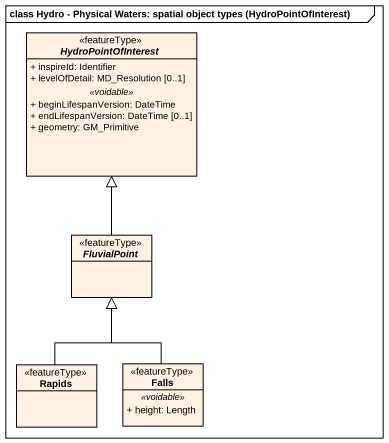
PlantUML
@startuml
mainframe class Hydro - Physical Waters: spatial object types (HydroPointOfInterest)
hide circle
hide empty members
skinparam classAttributeIconSize 0
abstract class HydroPointOfInterest <<featureType>> {
  + inspireId: Identifier
  + levelOfDetail: MD_Resolution [0..1]
  .. <<voidable>> ..
  + beginLifespanVersion: DateTime
  + endLifespanVersion: DateTime [0..1]
  + geometry: GM_Primitive
}
abstract class FluvialPoint <<featureType>>
class Rapids <<featureType>>
class Falls <<featureType>> {
  .. <<voidable>> ..
  + height: Length
}
FluvialPoint -up-|> HydroPointOfInterest
Rapids -up-|> FluvialPoint
Falls -up-|> FluvialPoint
@enduml
